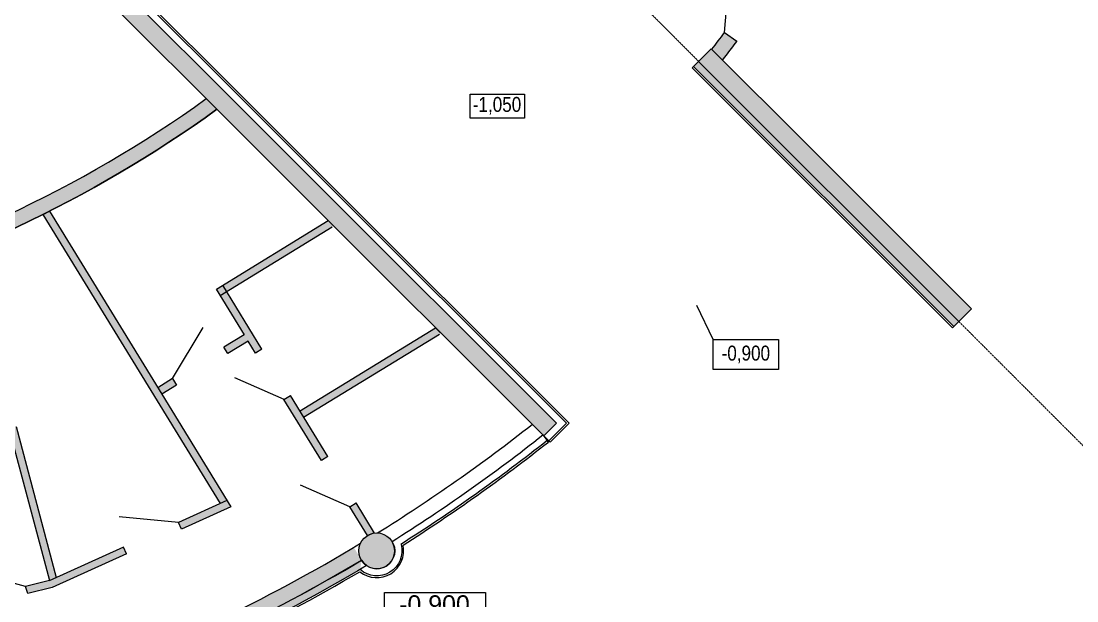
# Model space of a CAD drawing. Header units: millimetres. Extents: x 72919 to 485785, y -53256 to 338519.
# Drawn here: x 345684 to 363375, y 79370 to 89088 of the extents above; entities that cross this region are included whole.
import ezdxf
from ezdxf.enums import TextEntityAlignment as Align

# ---------------------------------------------------------------- set-up
doc = ezdxf.new("R2010")
doc.units = ezdxf.units.MM
doc.linetypes.add('штриховая2', pattern=[9.525, 6.35, -3.175])
doc.layers.add('1', color=7, linetype='Continuous')
for name, color, linetype, lineweight in [('door', 177, 'Continuous', 9), ('h', 7, 'Continuous', 9), ('wall', 5, 'Continuous', 40)]:
    doc.layers.add(name, color=color, linetype=linetype, lineweight=lineweight)
doc.styles.add('STW_ARIAL', font='arial.ttf')
doc.styles.add('Шрифт надписей', font='ARIALN.TTF')

msp = doc.modelspace()

# ---------------------------------------------------------------- hatches: boundary and pattern name
at = {"ltscale": 500, "true_color": 0x000000}
h = msp.add_hatch(color=18, dxfattribs=at)
h.dxf.hatch_style = 1
h.paths.add_polyline_path([(346309.29369, 90691.17653), (354653.1537, 82347.31651), (354441.02167, 82135.18447), (346097.16165, 90479.04449)])
h = msp.add_hatch(color=18, dxfattribs=at)
h.dxf.hatch_style = 1
h.paths.add_polyline_path([(357037.11677, 88413.27948), (361395.82676, 84054.56949), (361607.95879, 84266.70152), (357249.2488, 88625.41151)])
h = msp.add_hatch(color=18, dxfattribs=at)
h.dxf.hatch_style = 1
edge = h.paths.add_edge_path()
edge.add_arc((341652.51357, 84246.5761), 300, 14.206620945, 70.701502877)
edge.add_arc((336810.43379, 104414.99944), 20490, 283.954606245, 305.767324588)
edge.add_line((348786.73706, 87789.46908), (348965.80546, 87610.40068))
edge.add_arc((336810.43379, 104414.99944), 20740, 284.32892533, 305.879570855, ccw=False)
h = msp.add_hatch(color=18, dxfattribs=at)
h.dxf.hatch_style = 1
h.paths.add_polyline_path([(346048.95031, 85846.2781), (346161.1008, 85902.50025), (347974.45321, 82943.25228), (347867.92922, 82877.9743)])
h.paths.add_polyline_path([(349199.58015, 80944.15259), (348373.19979, 80571.34896), (348321.79731, 80685.29099), (349018.92299, 80999.85397), (347868.02182, 82878.03381), (348221.77489, 83094.8112), (348287.08721, 82988.23118), (348039.82157, 82836.7066)])
h = msp.add_hatch(color=18, dxfattribs=at)
h.dxf.hatch_style = 1
h.paths.add_polyline_path([(350417.6908, 82449.20924), (350822.66413, 81788.35283), (350716.08411, 81723.04051), (350089.08583, 82746.2087), (350195.66585, 82811.52103), (350352.41902, 82555.73396), (352626.75815, 83949.44799), (352714.02207, 83862.18407), (352692.07047, 83842.86797)])
h.paths.add_polyline_path([(349720.19215, 83587.42358), (349613.61213, 83522.11125), (349489.30984, 83724.95416), (349148.25378, 83515.95473), (349082.94146, 83622.53475), (349423.99752, 83831.53418), (348956.286, 84594.77001), (350831.99821, 85744.20793), (350919.26214, 85656.94401), (350897.31054, 85637.62791), (349128.10657, 84553.53847)])
h = msp.add_hatch(color=18, dxfattribs=at)
h.dxf.hatch_style = 1
h.paths.add_polyline_path([(345794.84626, 79492.46728), (345759.3519, 79612.46663), (346157.97995, 79710.22959), (345478.94969, 82263.60436), (345599.59238, 82295.71239), (345601.72591, 82288.3035), (346273.60527, 79761.81841), (346273.72992, 79761.34969), (347401.14575, 80269.95895), (347452.54823, 80156.01693), (346205.14493, 79593.30634)])
h = msp.add_hatch(color=18, dxfattribs=at)
h.dxf.hatch_style = 1
h.paths.add_polyline_path([(351298.13782, 81012.45028), (351191.5578, 80947.13796), (351487.41847, 80464.33723, -0.1032437169), (351602.8215, 80505.68229, -0.004564678), (351608.2534, 80506.38765)])
h = msp.add_hatch(color=18, dxfattribs=at)
h.dxf.hatch_style = 1
edge = h.paths.add_edge_path()
edge.add_arc((351644.16804, 80208.54518), 300, 0, 360)
h = msp.add_hatch(color=18, dxfattribs=at)
h.dxf.hatch_style = 1
edge = h.paths.add_edge_path()
edge.add_line((348918.5864, 79013.18376), (349027.90951, 78788.3456))
edge.add_arc((336480.49914, 105030.53181), 29087.62355, 295.554278038, 300.829683458)
edge.add_line((351387.55137, 80053.14929), (351259.38783, 80267.79809))
edge.add_arc((336480.94132, 105029.75375), 28836.72883, 295.550891228, 300.829625064, ccw=False)
edge = h.paths.add_edge_path()
edge.add_line((348114.98091, 78372.58059), (348010.24598, 78599.64898))
edge.add_arc((339987.57758, 97007.8662), 20080.47981, 292.683718537, 293.548533053, ccw=False)
edge.add_arc((347674.81643, 78186.05952), 300, 22.738722271, 79.110398121, ccw=False)
edge.add_arc((336610.71624, 104801.45011), 28824.17822, 293.16914579, 293.523087334)
at = {"layer": '1', "ltscale": 500, "true_color": 0x000000}
h = msp.add_hatch(color=18, dxfattribs=at)
h.dxf.hatch_style = 1
h.paths.add_polyline_path([(351766.25852, 80578.41189), (351899.12832, 80366.64405, 0.0272552751), (354425.53493, 82150.67121), (354270.4178, 82346.72905, -0.0272552751), (351766.25852, 80578.41189)], flags=0)
at = {"layer": 'wall', "lineweight": 18, "ltscale": 0.007407, "true_color": 0x000000}
h = msp.add_hatch(color=18, dxfattribs=at)
h.dxf.hatch_style = 1
h.paths.add_polyline_path([(354822.85933, 82347.31651), (354653.1537, 82347.31651), (346309.29369, 90691.17653), (346394.1465, 90776.02934), (354822.85933, 82347.31651)], flags=0)
h = msp.add_hatch(color=18, dxfattribs=at)
h.dxf.hatch_style = 1
h.paths.add_polyline_path([(357675.46127, 88751.70707), (357470.31752, 88894.85756, -0.0033862617), (357258.20853, 88616.45179), (357436.41946, 88438.24086, 0.0037774655)])
h = msp.add_hatch(color=18, dxfattribs=at)
h.dxf.hatch_style = 1
h.paths.add_polyline_path([(356952.26395, 88328.42667), (361310.97395, 83969.71667), (361395.82676, 84054.56949), (357037.11677, 88413.27948)])
h = msp.add_hatch(color=18, dxfattribs=at)
h.dxf.hatch_style = 1
h.paths.add_polyline_path([(354525.87448, 82050.33166), (354441.02167, 82135.18447), (354653.1537, 82347.31651), (354822.85933, 82347.31651), (354525.87448, 82050.33166)], flags=0)
h = msp.add_hatch(color=18, dxfattribs=at)
h.dxf.hatch_style = 1
h.paths.add_polyline_path([(354525.87448, 82050.33166), (354441.02167, 82135.18447), (354653.1537, 82347.31651), (354822.85933, 82347.31651), (354525.87448, 82050.33166)], flags=0)
h = msp.add_hatch(color=18, dxfattribs=at)
h.dxf.hatch_style = 1
h.paths.add_polyline_path([(352046.73848, 80317.79796), (351899.12832, 80366.64405, 0.0272552751), (354425.53493, 82150.67121), (354499.99115, 82056.56345, -0.0263858685), (352046.73848, 80317.79796)], flags=0)
h = msp.add_hatch(color=18, dxfattribs=at)
h.dxf.hatch_style = 1
h.paths.add_polyline_path([(352049.99853, 80316.71917, -0.7430224731), (351365.71637, 79894.11765), (351389.20775, 80050.44631, 0.9999999973), (351899.12832, 80366.64405), (352046.73848, 80317.79796), (352049.99853, 80316.71917)], flags=0)
h = msp.add_hatch(color=18, dxfattribs=at)
h.dxf.hatch_style = 1
edge = h.paths.add_edge_path()
edge.add_line((349027.90951, 78788.3456), (349079.94407, 78681.3293))
edge.add_arc((336297.37847, 105469.78717), 29681.90456, 295.508932054, 300.509252427)
edge.add_line((351366.21348, 79897.42573), (351389.20775, 80050.44631))
edge.add_arc((336085.1113, 105843.33452), 29991.47297, 295.56592082, 300.682587992, ccw=False)
edge = h.paths.add_edge_path()
edge.add_line((348165.19518, 78263.7146), (348114.80117, 78372.97028))
edge.add_arc((336333.62615, 105404.16975), 29486.97729, 293.203356183, 293.549314827, ccw=False)
edge.add_arc((347674.81643, 78186.05952), 300, -0.881734655, 22.802726556, ccw=False)
edge.add_arc((336297.37847, 105469.78717), 29681.90456, 293.167359746, 293.567763691)

# ---------------------------------------------------------------- linework, layer by layer
at = {"color": 18, "ltscale": 500, "true_color": 0x000000}
for points in [[(415650.43379, 180914.99944, 0.4142135624), (336810.43379, 259754.99944), (221610.43379, 259754.99944, 0.4142135624), (142770.43379, 180914.99944), (142770.43379, 104414.99944, 0.4142135624), (221610.43379, 25574.99944), (336810.43379, 25574.99944, 0.4142135624), (415650.43379, 104414.99944)], [(414950.43379, 180914.99944, 0.4142135624), (336810.43379, 259054.99944), (221610.43379, 259054.99944, 0.4142135624), (143470.43379, 180914.99944), (143470.43379, 104414.99944, 0.4142135624), (221610.43379, 26274.99944), (336810.43379, 26274.99944, 0.4142135624), (414950.43379, 104414.99944)], [(341943.33867, 84320.20192, 0.2516228052), (341751.66046, 84529.71898, 0.0954643661), (348786.73706, 87789.46908), (348965.80546, 87610.40068, -0.0943105618)]]:
    msp.add_lwpolyline(points, format="xyb", close=True, dxfattribs=at)
at = {"layer": 'door', "linetype": 'штриховая2'}
for p, q in [((354915.79642, 90534.59982), (357037.11677, 88413.27948)), ((361395.82676, 84054.56949), (363517.1471, 81933.24914))]:
    msp.add_line(p, q, dxfattribs=at)
at = {"layer": 'door', "linetype": 'ByBlock', "ltscale": 100}
msp.add_line((357470.31752, 88894.85756), (357547.31103, 89791.55818), dxfattribs=at)
at = {"layer": 'door', "linetype": 'ByBlock', "ltscale": 0.1}
for p, q in [((348221.77489, 83094.8112), (348737.14052, 83951.7816)), ((350089.26602, 82746.13011), (349264.32551, 83105.95388)), ((351191.5578, 80947.13796), (350366.61729, 81306.96173)), ((348321.79731, 80685.29099), (347326.40131, 80781.13877)), ((345759.3519, 79612.46663), (344793.91456, 79873.10188))]:
    msp.add_line(p, q, dxfattribs=at)
at = {"layer": 'h'}
for points in [[(353206.22728, 87863.1099), (354121.08242, 87863.1099), (354121.08242, 87460.61693), (353206.22728, 87460.61693)], [(353206.22728, 87863.1099), (354121.08242, 87863.1099), (354121.08242, 87460.61693), (353206.22728, 87460.61693)], [(357277.80299, 83750.02536), (358377.80299, 83750.02536), (358377.80299, 83250.02536), (357277.80299, 83250.02536)]]:
    msp.add_lwpolyline(points, close=True, dxfattribs=at)
at = {"layer": 'h', "ltscale": 0.740741}
msp.add_lwpolyline([(357277.80299, 83750.02536), (357008.93899, 84322.56026)], dxfattribs=at)
at = {"layer": 'h', "ltscale": 0.007407}
msp.add_lwpolyline([(351772.57229, 79512.84347), (353467.67781, 79512.84055), (353467.67698, 79033.44087), (351772.57146, 79033.44378)], close=True, dxfattribs=at)
at = {"layer": 'wall', "color": 18, "lineweight": 18, "ltscale": 0.007407, "true_color": 0x000000}
for p, q in [((346048.95031, 85846.2781), (349018.89372, 80999.77095)), ((346053.31278, 85848.72861), (346161.1008, 85902.50025)), ((346161.1008, 85902.50025), (348039.82157, 82836.7066)), ((348956.286, 84594.77001), (350831.99821, 85744.20793)), ((349021.59833, 84488.18999), (350897.31054, 85637.62791)), ((350831.99821, 85744.20793), (350919.26214, 85656.94401)), ((349426.61002, 83827.27097), (348956.286, 84594.77001)), ((349720.19215, 83587.42358), (349062.86603, 84660.08233)), ((350346.12136, 82551.87198), (352626.75815, 83949.44799)), ((352626.75815, 83949.44799), (352714.02207, 83862.18407)), ((349423.99752, 83831.53418), (349082.94146, 83622.53475)), ((349489.30984, 83724.95416), (349148.25378, 83515.95473)), ((349613.61213, 83522.11125), (349489.30984, 83724.95416)), ((350417.72774, 82449.14896), (352692.07047, 83842.86797)), ((349148.25378, 83515.95473), (349082.94146, 83622.53475)), ((349720.19215, 83587.42358), (349613.61213, 83522.11125)), ((348221.77489, 83094.8112), (347974.50924, 82943.28662)), ((348287.08721, 82988.23118), (348039.82157, 82836.7066)), ((348221.77489, 83094.8112), (348287.08721, 82988.23118)), ((348039.82157, 82836.7066), (349199.58015, 80944.15259)), ((350089.08583, 82746.2087), (350195.66585, 82811.52103)), ((350822.66413, 81788.35283), (350195.66585, 82811.52103)), ((350716.08411, 81723.04051), (350089.08583, 82746.2087)), ((345599.74469, 82295.75352), (346273.72992, 79761.34969)), ((345478.94333, 82263.62828), (346157.97995, 79710.22959)), ((350822.66413, 81788.35283), (350716.08411, 81723.04051)), ((349133.74604, 81051.58409), (348321.79731, 80685.29099)), ((349199.58015, 80944.15259), (348373.19979, 80571.34896)), ((351191.5578, 80947.13796), (351298.13782, 81012.45028)), ((351487.41847, 80464.33723), (351191.5578, 80947.13796)), ((351608.2534, 80506.38765), (351298.13782, 81012.45028)), ((348373.19979, 80571.34896), (348321.79731, 80685.29099)), ((347401.14575, 80269.95895), (346152.84157, 79706.81353)), ((347452.54823, 80156.01693), (346204.24405, 79592.8715)), ((347452.54823, 80156.01693), (347401.14575, 80269.95895)), ((346157.97995, 79710.22959), (345759.3519, 79612.46663)), ((345794.84626, 79492.46728), (345759.3519, 79612.46663)), ((346204.24405, 79592.8715), (345794.84626, 79492.46728))]:
    msp.add_line(p, q, dxfattribs=at)
for points in [[(354653.1537, 82347.31651), (346309.29369, 90691.17653), (346415.3597, 90797.24254)], [(346394.1465, 90776.02934), (354822.85933, 82347.31651)], [(354865.28574, 82347.31651), (346415.3597, 90797.24254)], [(358878.00178, 86996.65854), (357249.2488, 88625.41151), (357037.11677, 88413.27948), (361395.82676, 84054.56949), (361607.95879, 84266.70152), (358878.00178, 86996.65854)], [(357037.11677, 88413.27948), (356931.05075, 88307.21346), (361289.76074, 83948.50347), (361395.82676, 84054.56949)], [(361310.97395, 83969.71667), (356952.26395, 88328.42667)], [(361395.82676, 84054.56949), (357037.11677, 88413.27948)], [(354525.87448, 82050.33166), (354441.02167, 82135.18447), (354653.1537, 82347.31651)], [(354525.87448, 82050.33166), (354441.02167, 82135.18447), (354653.1537, 82347.31651)], [(354822.85933, 82347.31651), (354525.87448, 82050.33166), (354547.08769, 82029.11846), (354865.28574, 82347.31651)], [(354822.85933, 82347.31651), (354525.87448, 82050.33166), (354547.08769, 82029.11846), (354865.28574, 82347.31651)], [(351365.71637, 79894.11765), (351366.21348, 79897.42573)]]:
    msp.add_lwpolyline(points, dxfattribs=at)
msp.add_lwpolyline([(346309.29369, 90691.17653), (354653.1537, 82347.31651), (354441.02167, 82135.18447), (346097.16165, 90479.04449)], close=True, dxfattribs=at)
for points in [[(357258.20853, 88616.45179, 0.0033862617), (357470.31752, 88894.85756, 0.0033862617)], [(357470.31752, 88894.85756), (357675.46127, 88751.70707, -0.0037774655), (357436.41946, 88438.24086)], [(341751.66046, 84529.71898, 0.0954643661), (348786.73706, 87789.46908, 0.0954643661)], [(341943.33867, 84320.20192, 0.0943105618), (348965.80546, 87610.40068)], [(351899.12832, 80366.64405, 0.0272552751), (354425.53493, 82150.67121), (354499.99115, 82056.56345, -0.0263858685)], [(352083.57534, 80305.60818, 0.0261700507), (354518.60521, 82033.03651), (354499.99115, 82056.56345, -0.0263858685), (352046.73848, 80317.79796), (352049.99853, 80316.71917)], [(351389.20775, 80050.44631, 0.9999999973), (351899.12832, 80366.64405)], [(351360.47451, 79859.23446, 0.7102572262), (352083.57534, 80305.60818)], [(352049.99853, 80316.71917, -0.7430224731), (351365.71637, 79894.11765)], [(352046.73848, 80317.79796), (352049.99853, 80316.71917, -0.7430224731)], [(349027.46912, 78789.25132, 0.0226538597), (351389.20775, 80050.44631)], [(351474.17893, 79961.35355, -0.0228788132), (349079.94407, 78681.3293, -0.0210923334)], [(349093.0628, 78654.3488, 0.0216147785), (351360.47451, 79859.23446)], [(351365.71637, 79894.11765), (351366.21348, 79897.42573, -0.0293543609)]]:
    msp.add_lwpolyline(points, format="xyb", dxfattribs=at)
msp.add_circle((351644.16804, 80208.54518), 300, dxfattribs=at)
for centre, radius, start, end in [((336810.43379, 104414.99944), 28140, 301.836159097, 308.291009302), ((336810.43379, 104414.99944), 28390, 302.105453112, 308.350355997), ((351644.16804, 80208.54518), 300, 97.921821587, 121.500000005), ((336810.43379, 104414.99944), 28140, 295.485496558, 301.163840916), ((336810.43379, 104414.99944), 28390, 295.489414595, 300.894546896)]:
    msp.add_arc(centre, radius, start, end, dxfattribs=at)

# ---------------------------------------------------------------- texts
at = {"layer": 'h', "ltscale": 0.007407, "style": 'STW_ARIAL'}
msp.add_text('-0.900', height=298.8, rotation=359.999901549, dxfattribs=at).set_placement((352610.67814, 79314.27624), align=Align.MIDDLE_CENTER)
at = {"layer": 'h', "char_height": 250, "attachment_point": 5, "style": 'Шрифт надписей'}
for s, insert in [('-1,050', (353658.3639, 87668.0881)), ('-0,900', (357827.80299, 83500.02536))]:
    msp.add_mtext_dynamic_manual_height_columns(s, width=5.8397345, gutter_width=50, heights=[0], dxfattribs=dict(at, insert=insert))

doc.saveas('drawing.dxf')
